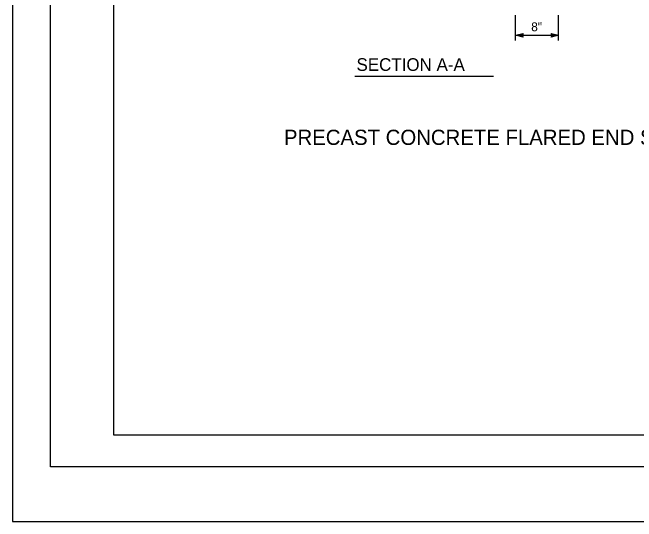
# Model space of a CAD drawing. Extents: x -894 to 866, y -472 to 714.
# Drawn here: x -894 to -401.9, y -472.4 to -71.1 of the extents above; entities that cross this region are included whole.
import ezdxf

# ---------------------------------------------------------------- set-up
doc = ezdxf.new("R2010")
doc.units = 0
for name, color, linetype in [('56 Stage 3 Anno', 7, 'Continuous'), ('57 Undefined', 7, 'Continuous'), ('border_PLOTTING-ELEMENTS', 7, 'Continuous'), ('border_rw_22x34_Cut_Lines', 7, 'Continuous'), ('border_SHEET', 7, 'Continuous')]:
    doc.layers.add(name, color=color, linetype=linetype)

msp = doc.modelspace()

# ---------------------------------------------------------------- linework, layer by layer
at = {"layer": '56 Stage 3 Anno'}
for p, q in [((-497.27, -93.14), (-497.27, -73.14)), ((-463.27, -93.14), (-463.27, -73.14)), ((-497.27, -89.14), (-491.27, -87.81)), ((-495.88, -89.14), (-491.51, -88.17)), ((-494.51, -89.14), (-491.68, -88.52)), ((-491.27, -87.81), (-492.07, -89.14)), ((-491.27, -87.81), (-491.27, -87.81)), ((-468.47, -89.14), (-469.27, -87.8)), ((-469.27, -87.8), (-469.27, -87.8)), ((-469.27, -87.8), (-463.27, -89.14)), ((-469.05, -88.16), (-464.65, -89.14)), ((-468.82, -88.52), (-466.03, -89.14)), ((-497.27, -89.14), (-463.27, -89.14)), ((-491.27, -90.48), (-497.27, -89.14)), ((-497.27, -89.14), (-497.27, -89.14)), ((-491.49, -90.13), (-495.89, -89.14)), ((-491.72, -89.77), (-494.51, -89.14)), ((-493.13, -89.15), (-491.92, -88.88)), ((-491.9, -89.42), (-493.13, -89.15)), ((-492.07, -89.14), (-491.27, -90.48)), ((-491.27, -90.48), (-491.27, -90.48)), ((-463.27, -89.14), (-469.27, -90.47)), ((-469.27, -90.47), (-468.47, -89.14)), ((-469.27, -90.47), (-469.27, -90.47)), ((-464.66, -89.15), (-469.04, -90.11)), ((-466.03, -89.14), (-468.86, -89.77)), ((-468.64, -88.86), (-467.41, -89.14)), ((-467.41, -89.14), (-468.62, -89.41)), ((-463.27, -89.14), (-463.27, -89.14))]:
    msp.add_line(p, q, dxfattribs=at)
at = {"layer": '57 Undefined'}
msp.add_line((-623.92, -121.28), (-514.53, -121.28), dxfattribs=at)
at = {"layer": 'border_PLOTTING-ELEMENTS'}
for points in [[(-894.04, -472.43), (865.96, -472.43), (865.96, 713.58), (-894.04, 713.58)], [(-864.04, 670.58), (835.96, 670.58), (835.96, -429.43), (-864.04, -429.43)]]:
    msp.add_lwpolyline(points, close=True, dxfattribs=at)
at = {"layer": 'border_rw_22x34_Cut_Lines'}
msp.add_lwpolyline([(-864.04, 670.58), (835.96, 670.58), (835.96, -429.43), (-864.04, -429.43)], close=True, dxfattribs=at)
at = {"layer": 'border_SHEET'}
for p, q in [((-814.04, -404.43), (-814.04, 645.57)), ((810.96, -404.43), (-814.04, -404.43))]:
    msp.add_line(p, q, dxfattribs=at)

# ---------------------------------------------------------------- texts
at = {"layer": '57 Undefined'}
for s, height, p in [('8"', 7, (-484.91, -85.94)), ('SECTION A-A', 10, (-622.73, -117.19)), ('PRECAST CONCRETE FLARED END SECTION TYPE A', 12, (-679.94, -175.56))]:
    msp.add_text(s, height=height, dxfattribs=at).set_placement(p)

doc.saveas('drawing.dxf')
